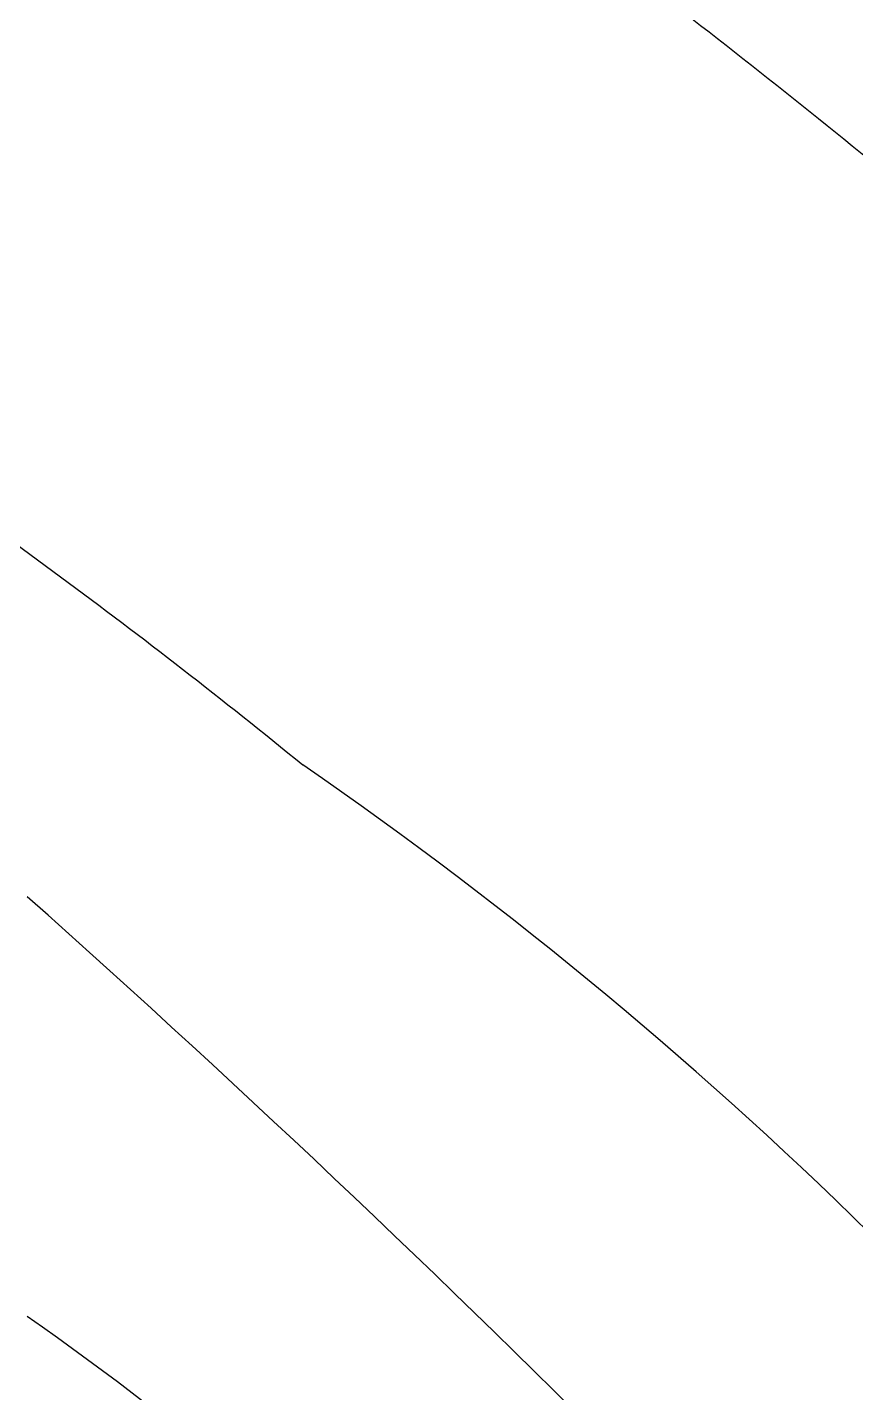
# Model space of a CAD drawing. Extents: x 400 to 501, y 484 to 634.
# Drawn here: x 465.421 to 467.572, y 563.661 to 567.205 of the extents above; entities that cross this region are included whole.
import ezdxf

# ---------------------------------------------------------------- set-up
doc = ezdxf.new("R2010")
doc.units = 0
doc.header["$MEASUREMENT"] = 0
doc.layers.add('1', color=4, linetype='Continuous')
doc.layers.add('DIM', color=3, linetype='Continuous')
doc.layers.add('GEOMETRY', color=3, linetype='Continuous', lineweight=25)

# ---------------------------------------------------------------- blocks, each defined once
blk = doc.blocks.new('2026 GRANDEE')
at = {"layer": '1'}
for centre, radius, start, end in [((9.4352, -40.6472), 11.0524, 34.93599, 55.39769), ((-9.1744, -59.0472), 36.354, 41.05691, 48.32748), ((10.2837, -39.7178), 8.221, 33.58942, 55.02301)]:
    blk.add_arc(centre, radius, start, end, dxfattribs=at)
at = {"layer": 'GEOMETRY', "ltscale": 16}
for points, knots in [([(13.0042, -27.3106), (13.2143, -27.4148), (13.634, -27.6228), (14.243, -27.9667), (14.8378, -28.3238), (15.4249, -28.6947), (16.0572, -29.1182), (16.7269, -29.608), (17.42, -30.1695), (18.0889, -30.7583), (18.5135, -31.1727), (18.7257, -31.3798)], [0, 0, 0, 0, 0.099826, 0.199393, 0.297583, 0.395009, 0.494703, 0.621199, 0.747709, 0.873931, 1, 1, 1, 1]), ([(12.0604, -29.1826), (12.2871, -29.3001), (12.745, -29.5374), (13.4186, -29.9438), (14.0929, -30.3739), (14.7612, -30.8223), (15.2973, -31.2182), (15.6085, -31.4659), (15.7116, -31.5499)], [0, 0, 0, 0, 0.1206767, 0.2437611, 0.3714219, 0.4976422, 0.6220962, 0.6846118, 0.6846118, 0.6846118, 0.6846118])]:
    blk.add_open_spline(points, degree=3, knots=knots, dxfattribs=at)

msp = doc.modelspace()

# ---------------------------------------------------------------- block references
at = {"layer": 'DIM'}
msp.add_blockref('2026 GRANDEE', (450.4248, 596.8403), dxfattribs=at)

doc.saveas('drawing.dxf')
